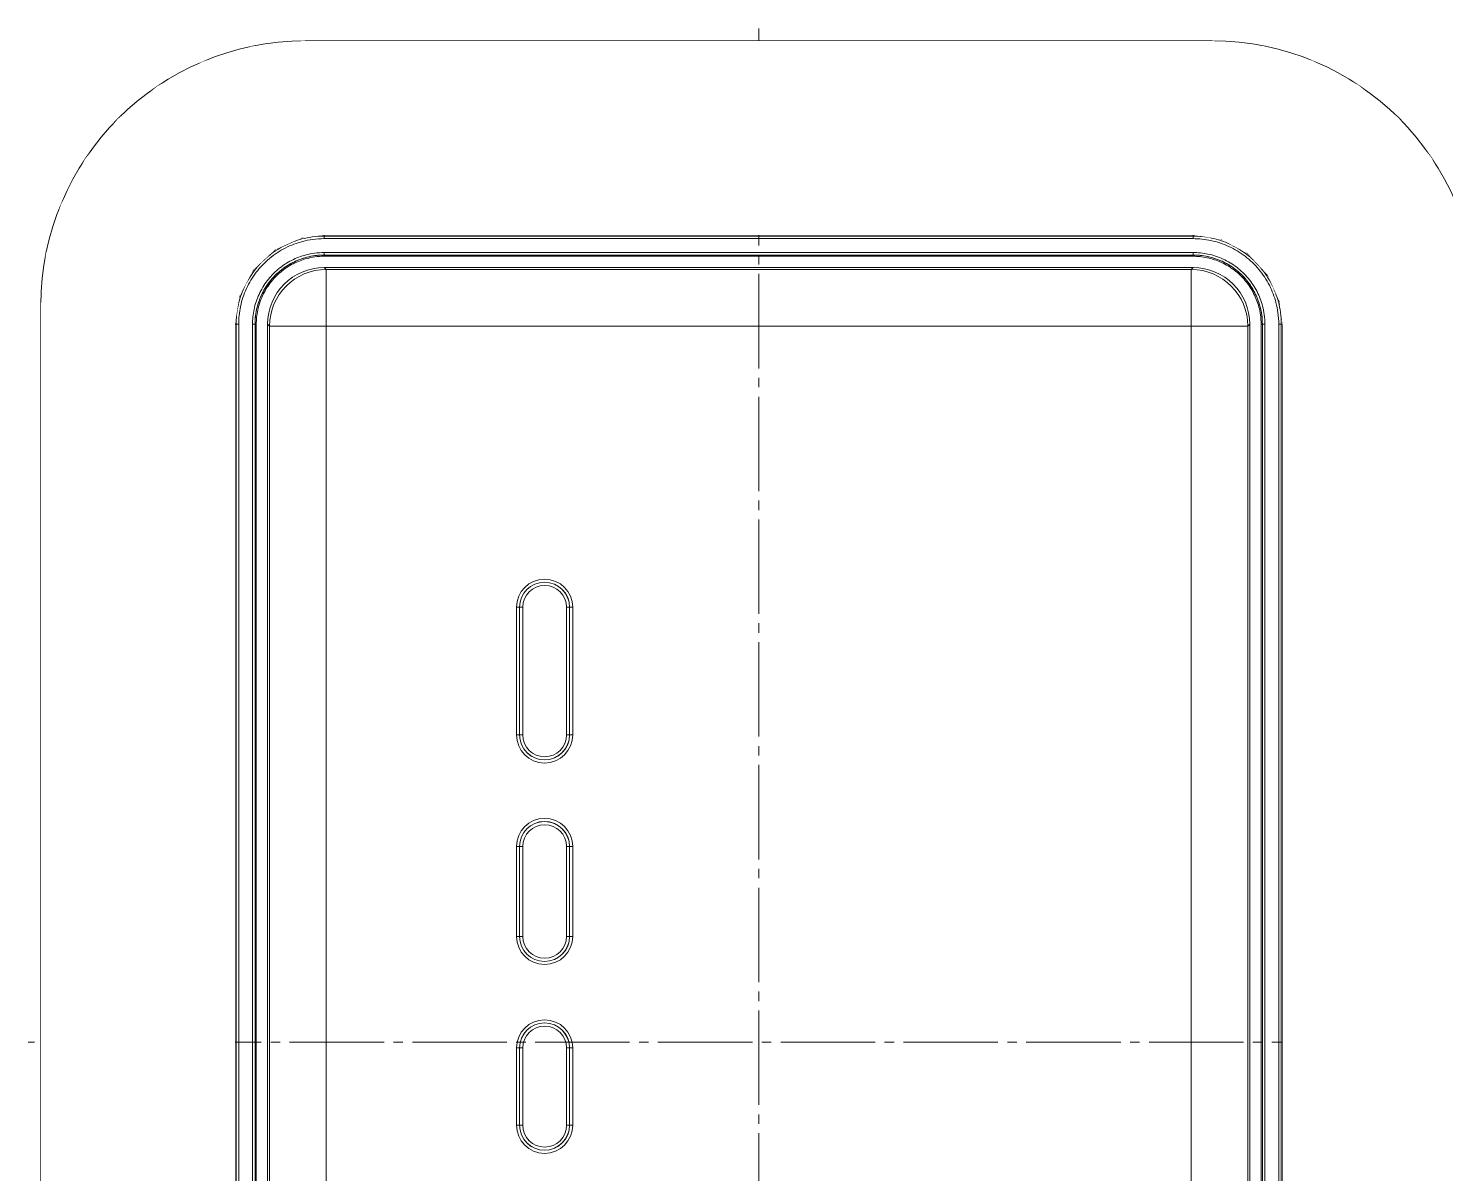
# Model space of a CAD drawing. Header units: millimetres. Extents: x -751 to 714, y -543 to 828.
# Drawn here: x 224.9 to 450.1, y 393.3 to 575.2 of the extents above; entities that cross this region are included whole.
import ezdxf

# ---------------------------------------------------------------- set-up
doc = ezdxf.new("R2010")
doc.units = ezdxf.units.MM
doc.linetypes.add('K5LT_AXLED', pattern=[19.5, 15, -1.5, 1.5, -1.5])
doc.linetypes.add('K5LT_THIN', pattern=[0])

# ---------------------------------------------------------------- blocks, each defined once
blk = doc.blocks.new('WIPEOUTCOLORING1')
blk.add_wipeout([(226.94, 531.23), (226.94, 414.21), (227.74, 539.38)])
blk.add_wipeout([(226.94, 414.21), (226.94, 297.2), (227.74, 539.38)])
blk.add_wipeout([(227.74, 539.38), (226.94, 297.2), (230.11, 547.22)])
blk.add_wipeout([(226.94, 297.2), (226.94, 296.85), (230.11, 547.22)])
blk.add_wipeout([(230.11, 547.22), (226.94, 296.85), (233.95, 554.45)])
blk.add_wipeout([(226.94, 296.85), (227.81, 288.71), (233.95, 554.45)])
blk.add_wipeout([(233.95, 554.45), (227.81, 288.71), (239.12, 560.79)])
blk.add_wipeout([(227.81, 288.71), (230.24, 280.89), (239.12, 560.79)])
blk.add_wipeout([(239.12, 560.79), (230.24, 280.89), (245.42, 566.02)])
blk.add_wipeout([(230.24, 280.89), (234.14, 273.69), (245.42, 566.02)])
blk.add_wipeout([(245.42, 566.02), (234.14, 273.69), (252.62, 569.92)])
blk.add_wipeout([(234.14, 273.69), (239.36, 267.39), (252.62, 569.92)])
blk.add_wipeout([(252.62, 569.92), (239.36, 267.39), (260.44, 572.35)])
blk.add_wipeout([(239.36, 267.39), (257.75, 528.21), (260.44, 572.35)])
blk.add_wipeout([(258.47, 532.68), (260.44, 572.35), (257.75, 528.21)])
for points in [[(260.44, 572.35), (258.47, 532.68), (268.58, 573.21)], [(257.75, 528.21), (239.36, 267.39), (257.75, 414.21)]]:
    blk.add_wipeout(points)
for points in [[(258.47, 532.68), (260.67, 536.85), (268.58, 573.21)], [(257.75, 414.21), (239.36, 267.39), (257.75, 300.21)]]:
    blk.add_wipeout(points)
blk.add_wipeout([(268.58, 573.21), (260.67, 536.85), (268.93, 573.21)])
blk.add_wipeout([(260.67, 536.85), (264.12, 540.06), (268.93, 573.21)])
blk.add_wipeout([(268.36, 541.95), (268.93, 573.21), (264.12, 540.06)])
blk.add_wipeout([(268.93, 573.21), (268.36, 541.95), (340.94, 573.21)])
blk.add_wipeout([(268.36, 541.95), (271.94, 542.41), (340.94, 573.21)])
blk.add_wipeout([(340.94, 573.21), (271.94, 542.41), (412.96, 573.21)])
blk.add_wipeout([(271.94, 542.41), (340.94, 542.41), (412.96, 573.21)])
blk.add_wipeout([(412.96, 573.21), (340.94, 542.41), (421.11, 572.41)])
blk.add_wipeout([(340.94, 542.41), (409.94, 542.41), (421.11, 572.41)])
blk.add_wipeout([(421.11, 572.41), (409.94, 542.41), (428.95, 570.05)])
blk.add_wipeout([(409.94, 542.41), (414.41, 541.69), (428.95, 570.05)])
blk.add_wipeout([(428.95, 570.05), (414.41, 541.69), (436.18, 566.21)])
blk.add_wipeout([(414.41, 541.69), (418.58, 539.48), (436.18, 566.21)])
blk.add_wipeout([(436.18, 566.21), (418.58, 539.48), (442.52, 561.04)])
blk.add_wipeout([(418.58, 539.48), (421.79, 536.03), (442.52, 561.04)])
blk.add_wipeout([(442.52, 561.04), (421.79, 536.03), (447.75, 554.74)])
blk.add_wipeout([(421.79, 536.03), (423.68, 531.79), (447.75, 554.74)])
blk.add_wipeout([(447.75, 554.74), (423.68, 531.79), (451.65, 547.54)])
blk.add_wipeout([(423.68, 531.79), (424.14, 528.21), (451.65, 547.54)])
blk.add_wipeout([(451.65, 547.54), (424.14, 528.21), (454.08, 539.72)])
blk.add_wipeout([(424.14, 528.21), (424.14, 414.21), (454.08, 539.72)])
blk.add_wipeout([(454.08, 539.72), (424.14, 414.21), (454.94, 531.58)])
blk.add_wipeout([(424.14, 414.21), (424.14, 300.21), (454.94, 531.58)])
blk.add_wipeout([(454.94, 531.58), (424.14, 300.21), (454.94, 531.23)])
blk.add_wipeout([(424.14, 300.21), (451.78, 281.21), (454.94, 531.23)])
blk = doc.blocks.new('U17')
at = {"color": 30, "linetype": 'K5LT_AXLED', "lineweight": 18, "true_color": 0xff8000}
for p, q in [((340.94, 575.21), (340.94, 253.21)), ((456.94, 414.21), (224.94, 414.21))]:
    blk.add_line(p, q, dxfattribs=at)
at = {"color": 7, "linetype": 'K5LT_THIN', "lineweight": 18}
for p, q in [((268.93, 573.21), (412.96, 573.21)), ((271.94, 542.41), (271.94, 542.21)), ((409.94, 542.41), (271.94, 542.41)), ((409.94, 542.21), (271.94, 542.21)), ((271.94, 542.21), (271.94, 541.81)), ((409.94, 541.81), (271.94, 541.81)), ((409.94, 542.41), (409.94, 542.21)), ((409.94, 542.21), (409.94, 541.81)), ((409.94, 539.61), (271.94, 539.61)), ((271.94, 539.61), (271.94, 539.21)), ((409.94, 539.21), (271.94, 539.21)), ((271.94, 539.21), (271.94, 539.01)), ((409.94, 539.01), (271.94, 539.01)), ((409.94, 539.61), (409.94, 539.21)), ((409.94, 539.21), (409.94, 539.01)), ((271.94, 537.21), (409.94, 537.21)), ((272.24, 536.92), (271.94, 537.21)), ((409.65, 536.92), (272.24, 536.92)), ((272.24, 536.92), (272.24, 527.92)), ((409.65, 536.92), (409.94, 537.21)), ((409.65, 527.92), (409.65, 536.92)), ((226.94, 297.2), (226.94, 531.23)), ((257.75, 528.21), (257.95, 528.21)), ((257.75, 528.21), (257.75, 300.21)), ((257.95, 528.21), (257.95, 300.21)), ((257.95, 528.21), (258.35, 528.21)), ((258.35, 528.21), (258.35, 300.21)), ((260.55, 528.21), (260.95, 528.21)), ((260.55, 528.21), (260.55, 300.21)), ((260.95, 528.21), (260.95, 300.21)), ((260.95, 528.21), (261.15, 528.21)), ((261.15, 528.21), (261.15, 300.21)), ((262.95, 300.21), (262.95, 528.21)), ((263.24, 527.92), (262.95, 528.21)), ((272.24, 527.92), (263.24, 527.92)), ((263.24, 527.92), (263.24, 300.51)), ((272.24, 527.92), (272.24, 300.51)), ((409.65, 527.92), (272.24, 527.92)), ((409.65, 300.51), (409.65, 527.92)), ((418.65, 527.92), (409.65, 527.92)), ((418.65, 527.92), (418.94, 528.21)), ((418.65, 300.51), (418.65, 527.92)), ((418.94, 528.21), (418.94, 300.21)), ((420.74, 300.21), (420.74, 528.21)), ((420.94, 528.21), (420.74, 528.21)), ((420.94, 300.21), (420.94, 528.21)), ((421.34, 528.21), (420.94, 528.21)), ((421.34, 300.21), (421.34, 528.21)), ((423.94, 528.21), (423.54, 528.21)), ((423.54, 300.21), (423.54, 528.21)), ((423.94, 300.21), (423.94, 528.21)), ((424.14, 528.21), (423.94, 528.21)), ((424.14, 300.21), (424.14, 528.21)), ((302.47, 483.26), (302.47, 462.99)), ((302.47, 483.26), (302.97, 483.26)), ((302.97, 483.26), (302.97, 483.26)), ((302.97, 483.26), (303.47, 483.26)), ((302.97, 483.26), (302.97, 462.99)), ((302.97, 483.26), (302.97, 462.99)), ((303.47, 483.26), (303.47, 462.99)), ((310.42, 462.99), (310.42, 483.26)), ((310.92, 483.26), (310.42, 483.26)), ((310.92, 483.26), (310.92, 483.26)), ((310.92, 462.99), (310.92, 483.26)), ((310.92, 462.99), (310.92, 483.26)), ((311.42, 483.26), (310.92, 483.26)), ((311.42, 462.99), (311.42, 483.26)), ((302.47, 462.99), (302.97, 462.99)), ((302.97, 462.99), (302.97, 462.99)), ((302.97, 462.99), (303.47, 462.99)), ((310.92, 462.99), (310.42, 462.99)), ((310.92, 462.99), (310.92, 462.99)), ((311.42, 462.99), (310.92, 462.99)), ((302.47, 445.26), (302.47, 430.99)), ((302.47, 445.26), (302.97, 445.26)), ((302.97, 445.26), (302.97, 445.26)), ((302.97, 445.26), (303.47, 445.26)), ((302.97, 445.26), (302.97, 430.99)), ((302.97, 445.26), (302.97, 430.99)), ((303.47, 445.26), (303.47, 430.99)), ((310.92, 445.26), (310.42, 445.26)), ((310.42, 430.99), (310.42, 445.26)), ((310.92, 445.26), (310.92, 445.26)), ((311.42, 445.26), (310.92, 445.26)), ((310.92, 430.99), (310.92, 445.26)), ((310.92, 430.99), (310.92, 445.26)), ((311.42, 430.99), (311.42, 445.26)), ((302.47, 430.99), (302.97, 430.99)), ((302.97, 430.99), (302.97, 430.99)), ((302.97, 430.99), (303.47, 430.99)), ((310.92, 430.99), (310.42, 430.99)), ((310.92, 430.99), (310.92, 430.99)), ((311.42, 430.99), (310.92, 430.99)), ((302.47, 413.26), (302.97, 413.26)), ((302.47, 413.26), (302.47, 400.99)), ((302.97, 413.26), (302.97, 413.26)), ((302.97, 413.26), (302.97, 400.99)), ((302.97, 413.26), (303.47, 413.26)), ((302.97, 413.26), (302.97, 400.99)), ((303.47, 413.26), (303.47, 400.99)), ((310.42, 400.99), (310.42, 413.26)), ((310.92, 413.26), (310.42, 413.26)), ((310.92, 413.26), (310.92, 413.26)), ((310.92, 400.99), (310.92, 413.26)), ((311.42, 413.26), (310.92, 413.26)), ((310.92, 400.99), (310.92, 413.26)), ((311.42, 400.99), (311.42, 413.26)), ((302.47, 400.99), (302.97, 400.99)), ((302.97, 400.99), (302.97, 400.99)), ((302.97, 400.99), (303.47, 400.99)), ((310.92, 400.99), (310.42, 400.99)), ((310.92, 400.99), (310.92, 400.99)), ((311.42, 400.99), (310.92, 400.99))]:
    blk.add_line(p, q, dxfattribs=at)
for centre in [(290.94, 558.21), (340.94, 558.21), (390.94, 558.21), (241.94, 514.21), (439.94, 514.21), (241.94, 464.21), (439.94, 464.21), (241.94, 414.21), (439.94, 414.21)]:
    blk.add_circle(centre, 4.5, dxfattribs=at)
for centre, radius, start, end in [((306.94, 483.26), 4.47, 0, 180), ((306.94, 483.26), 3.97, 0, 180), ((306.94, 483.26), 3.98, 0, 180), ((306.94, 483.26), 3.47, 0, 180), ((306.94, 462.99), 4.47, 180, 0), ((306.94, 462.99), 3.98, 180, 0), ((306.94, 462.99), 3.97, 180, 0), ((306.94, 462.99), 3.47, 180, 0), ((306.94, 445.26), 4.47, 0, 180), ((306.94, 445.26), 3.98, 0, 180), ((306.94, 445.26), 3.97, 0, 180), ((306.94, 445.26), 3.47, 0, 180), ((306.94, 430.99), 4.47, 180, 0), ((306.94, 430.99), 3.98, 180, 0), ((306.94, 430.99), 3.97, 180, 0), ((306.94, 430.99), 3.47, 180, 0), ((306.94, 413.26), 4.47, 0, 180), ((306.94, 413.26), 3.97, 0, 180), ((306.94, 413.26), 3.98, 0, 180), ((306.94, 413.26), 3.47, 0, 180), ((306.94, 400.99), 4.47, 180, 0), ((306.94, 400.99), 3.97, 180, 0), ((306.94, 400.99), 3.98, 180, 0), ((306.94, 400.99), 3.47, 180, 0)]:
    blk.add_arc(centre, radius, start, end, dxfattribs=at)
for centre, major_axis, start_param, end_param in [((268.96, 531.2), (29.72, -29.72), 2.356537, 3.926648), ((412.93, 531.2), (-29.72, -29.72), 2.356537, 3.926648), ((271.95, 528.21), (-6.37, 6.37), 5.49813, 7.068241), ((272.24, 527.92), (-6.36, -6.36), 3.927333, 5.497445), ((409.65, 527.92), (-6.36, 6.36), 3.927333, 5.497445), ((409.94, 528.21), (6.37, 6.37), 5.49813, 7.068241)]:
    blk.add_ellipse(centre, major_axis=major_axis, ratio=0.999315, start_param=start_param, end_param=end_param, dxfattribs=at)
for points, knots in [([(271.94, 542.41), (271.29, 542.41), (270.08, 542.33), (268.4, 541.99), (266.88, 541.51), (265.46, 540.88), (264.1, 540.08), (262.83, 539.14), (261.67, 538.06), (260.64, 536.86), (259.75, 535.55), (259.01, 534.15), (258.44, 532.68), (258.03, 531.18), (257.8, 529.69), (257.75, 528.7), (257.75, 528.21)], [0, 0, 0, 0, 1.481143, 2.772762, 3.925421, 5.107968, 6.325677, 7.526347, 8.731003, 9.934543, 11.138138, 12.341915, 13.550409, 14.734222, 15.885655, 17, 17, 17, 17]), ([(271.94, 542.21), (271.3, 542.21), (270.11, 542.13), (268.45, 541.8), (266.95, 541.32), (265.55, 540.7), (264.21, 539.92), (262.95, 538.98), (261.81, 537.92), (260.8, 536.73), (259.92, 535.44), (259.19, 534.06), (258.63, 532.62), (258.23, 531.14), (258, 529.67), (257.95, 528.69), (257.95, 528.21)], [0, 0, 0, 0, 1.481156, 2.772788, 3.925465, 5.108034, 6.325771, 7.526471, 8.731161, 9.934735, 11.138362, 12.342169, 13.550686, 14.734519, 15.885857, 17, 17, 17, 17]), ([(271.94, 541.81), (271.32, 541.81), (270.16, 541.73), (268.55, 541.41), (267.1, 540.95), (265.73, 540.34), (264.43, 539.58), (263.21, 538.67), (262.1, 537.64), (261.12, 536.49), (260.27, 535.24), (259.56, 533.9), (259.01, 532.49), (258.62, 531.06), (258.39, 529.63), (258.35, 528.68), (258.35, 528.21)], [0, 0, 0, 0, 0.136802, 0.256099, 0.362563, 0.471789, 0.584264, 0.695166, 0.806437, 0.917605, 1.028777, 1.139966, 1.251588, 1.36093, 1.467249, 1.570111, 1.570111, 1.570111, 1.570111]), ([(424.14, 528.21), (424.14, 528.86), (424.06, 530.07), (423.72, 531.76), (423.24, 533.27), (422.61, 534.7), (421.81, 536.06), (420.87, 537.33), (419.79, 538.49), (418.59, 539.51), (417.28, 540.4), (415.88, 541.14), (414.41, 541.72), (412.91, 542.12), (411.42, 542.36), (410.43, 542.41), (409.94, 542.41)], [0, 0, 0, 0, 1.481143, 2.772762, 3.925421, 5.107968, 6.325677, 7.526347, 8.731003, 9.934543, 11.138138, 12.341915, 13.550409, 14.734222, 15.885655, 17, 17, 17, 17]), ([(423.94, 528.21), (423.94, 528.85), (423.86, 530.05), (423.53, 531.71), (423.05, 533.2), (422.43, 534.6), (421.65, 535.95), (420.71, 537.2), (419.65, 538.34), (418.46, 539.36), (417.17, 540.23), (415.79, 540.96), (414.35, 541.53), (412.87, 541.93), (411.4, 542.16), (410.42, 542.21), (409.94, 542.21)], [0, 0, 0, 0, 1.481156, 2.772788, 3.925465, 5.108034, 6.325771, 7.526471, 8.731161, 9.934735, 11.138362, 12.342169, 13.550686, 14.734519, 15.885857, 17, 17, 17, 17]), ([(423.54, 528.21), (423.54, 528.83), (423.46, 529.99), (423.14, 531.61), (422.68, 533.06), (422.07, 534.42), (421.31, 535.73), (420.4, 536.95), (419.37, 538.05), (418.22, 539.04), (416.97, 539.89), (415.63, 540.6), (414.22, 541.15), (412.79, 541.54), (411.36, 541.76), (410.41, 541.81), (409.94, 541.81)], [0, 0, 0, 0, 0.136802, 0.256099, 0.362563, 0.471789, 0.584264, 0.695166, 0.806437, 0.917605, 1.028777, 1.139966, 1.251588, 1.36093, 1.467249, 1.570111, 1.570111, 1.570111, 1.570111]), ([(271.94, 539.61), (271.42, 539.61), (270.45, 539.54), (269.09, 539.27), (267.88, 538.89), (266.74, 538.38), (265.64, 537.74), (264.62, 536.98), (263.69, 536.11), (262.87, 535.15), (262.15, 534.1), (261.56, 532.97), (261.1, 531.8), (260.77, 530.59), (260.59, 529.4), (260.55, 528.6), (260.55, 528.21)], [0, 0, 0, 0, 0.136822, 0.256138, 0.362624, 0.471878, 0.58439, 0.695332, 0.806647, 0.917859, 1.029074, 1.140301, 1.251953, 1.361321, 1.467516, 1.570111, 1.570111, 1.570111, 1.570111]), ([(271.94, 539.21), (271.44, 539.21), (270.5, 539.15), (269.19, 538.89), (268.02, 538.51), (266.92, 538.02), (265.86, 537.41), (264.88, 536.67), (263.98, 535.84), (263.19, 534.9), (262.5, 533.89), (261.92, 532.81), (261.48, 531.67), (261.17, 530.51), (260.98, 529.35), (260.95, 528.59), (260.95, 528.21)], [0, 0, 0, 0, 1.481452, 2.773363, 3.926376, 5.109369, 6.327651, 7.528951, 8.734288, 9.938515, 11.142768, 12.347152, 13.556114, 14.740324, 15.889822, 17, 17, 17, 17]), ([(271.94, 539.21), (271.48, 539.21), (271.02, 539.18), (270.11, 539.07), (269.65, 538.98), (268.76, 538.75), (268.32, 538.61), (267.46, 538.27), (267.05, 538.07), (266.24, 537.63), (265.85, 537.38), (265.1, 536.84), (264.75, 536.54), (264.08, 535.91), (263.76, 535.57), (263.17, 534.86), (262.9, 534.49), (262.41, 533.71), (262.18, 533.31), (261.79, 532.47), (261.62, 532.04), (261.34, 531.17), (261.22, 530.72), (261.05, 529.81), (261, 529.36), (260.95, 528.67), (260.95, 528.44), (260.95, 528.21)], [0, 0, 0, 0, 0.080041, 0.080041, 0.160083, 0.160083, 0.240124, 0.240124, 0.320165, 0.320165, 0.400206, 0.400206, 0.480248, 0.480248, 0.560289, 0.560289, 0.64033, 0.64033, 0.720372, 0.720372, 0.800413, 0.800413, 0.880454, 0.880454, 0.960495, 0.960495, 1, 1, 1, 1]), ([(271.94, 539.01), (271.45, 539.01), (270.53, 538.95), (269.24, 538.69), (268.09, 538.32), (267.01, 537.84), (265.97, 537.24), (265.01, 536.52), (264.13, 535.7), (263.34, 534.78), (262.67, 533.79), (262.11, 532.72), (261.67, 531.61), (261.36, 530.47), (261.18, 529.33), (261.15, 528.58), (261.15, 528.21)], [0, 0, 0, 0, 1.48148, 2.773416, 3.926458, 5.109487, 6.327817, 7.529169, 8.734562, 9.938845, 11.143153, 12.347586, 13.556586, 14.740829, 15.890168, 17, 17, 17, 17]), ([(421.34, 528.21), (421.34, 528.73), (421.27, 529.71), (421, 531.06), (420.62, 532.28), (420.11, 533.42), (419.47, 534.51), (418.71, 535.53), (417.84, 536.46), (416.88, 537.29), (415.83, 538), (414.7, 538.6), (413.53, 539.06), (412.32, 539.38), (411.13, 539.57), (410.33, 539.61), (409.94, 539.61)], [0, 0, 0, 0, 0.136822, 0.256138, 0.362624, 0.471878, 0.58439, 0.695332, 0.806647, 0.917859, 1.029074, 1.140301, 1.251953, 1.361321, 1.467516, 1.570111, 1.570111, 1.570111, 1.570111]), ([(420.94, 528.21), (420.94, 528.67), (420.91, 529.14), (420.8, 530.05), (420.71, 530.5), (420.48, 531.4), (420.34, 531.84), (420, 532.69), (419.8, 533.11), (419.36, 533.92), (419.11, 534.31), (418.57, 535.05), (418.27, 535.41), (417.64, 536.08), (417.31, 536.4), (416.59, 536.98), (416.22, 537.26), (415.44, 537.75), (415.04, 537.97), (414.2, 538.36), (413.77, 538.53), (412.9, 538.82), (412.45, 538.93), (411.54, 539.1), (411.09, 539.16), (410.4, 539.2), (410.17, 539.21), (409.94, 539.21)], [0, 0, 0, 0, 0.080041, 0.080041, 0.160083, 0.160083, 0.240124, 0.240124, 0.320165, 0.320165, 0.400206, 0.400206, 0.480248, 0.480248, 0.560289, 0.560289, 0.64033, 0.64033, 0.720372, 0.720372, 0.800413, 0.800413, 0.880454, 0.880454, 0.960495, 0.960495, 1, 1, 1, 1]), ([(420.94, 528.21), (420.94, 528.72), (420.88, 529.65), (420.62, 530.96), (420.24, 532.13), (419.75, 533.24), (419.14, 534.29), (418.4, 535.28), (417.57, 536.17), (416.63, 536.97), (415.62, 537.66), (414.54, 538.23), (413.4, 538.68), (412.24, 538.99), (411.09, 539.17), (410.32, 539.21), (409.94, 539.21)], [0, 0, 0, 0, 1.481452, 2.773363, 3.926376, 5.109369, 6.327651, 7.528951, 8.734288, 9.938515, 11.142768, 12.347152, 13.556114, 14.740324, 15.889822, 17, 17, 17, 17]), ([(420.74, 528.21), (420.74, 528.71), (420.68, 529.63), (420.42, 530.91), (420.05, 532.06), (419.57, 533.14), (418.97, 534.18), (418.25, 535.15), (417.43, 536.03), (416.51, 536.81), (415.52, 537.49), (414.45, 538.05), (413.34, 538.49), (412.2, 538.79), (411.06, 538.97), (410.31, 539.01), (409.94, 539.01)], [0, 0, 0, 0, 1.48148, 2.773416, 3.926458, 5.109487, 6.327817, 7.529169, 8.734562, 9.938845, 11.143153, 12.347586, 13.556586, 14.740829, 15.890168, 17, 17, 17, 17])]:
    blk.add_open_spline(points, degree=3, knots=knots, dxfattribs=at)
blk.add_blockref('WIPEOUTCOLORING1', (0, 0))
blk = doc.blocks.new('U16')
blk.add_blockref('U17', (0, 0))

msp = doc.modelspace()

# ---------------------------------------------------------------- block references
msp.add_blockref('U16', (0, 0))

doc.saveas('drawing.dxf')
